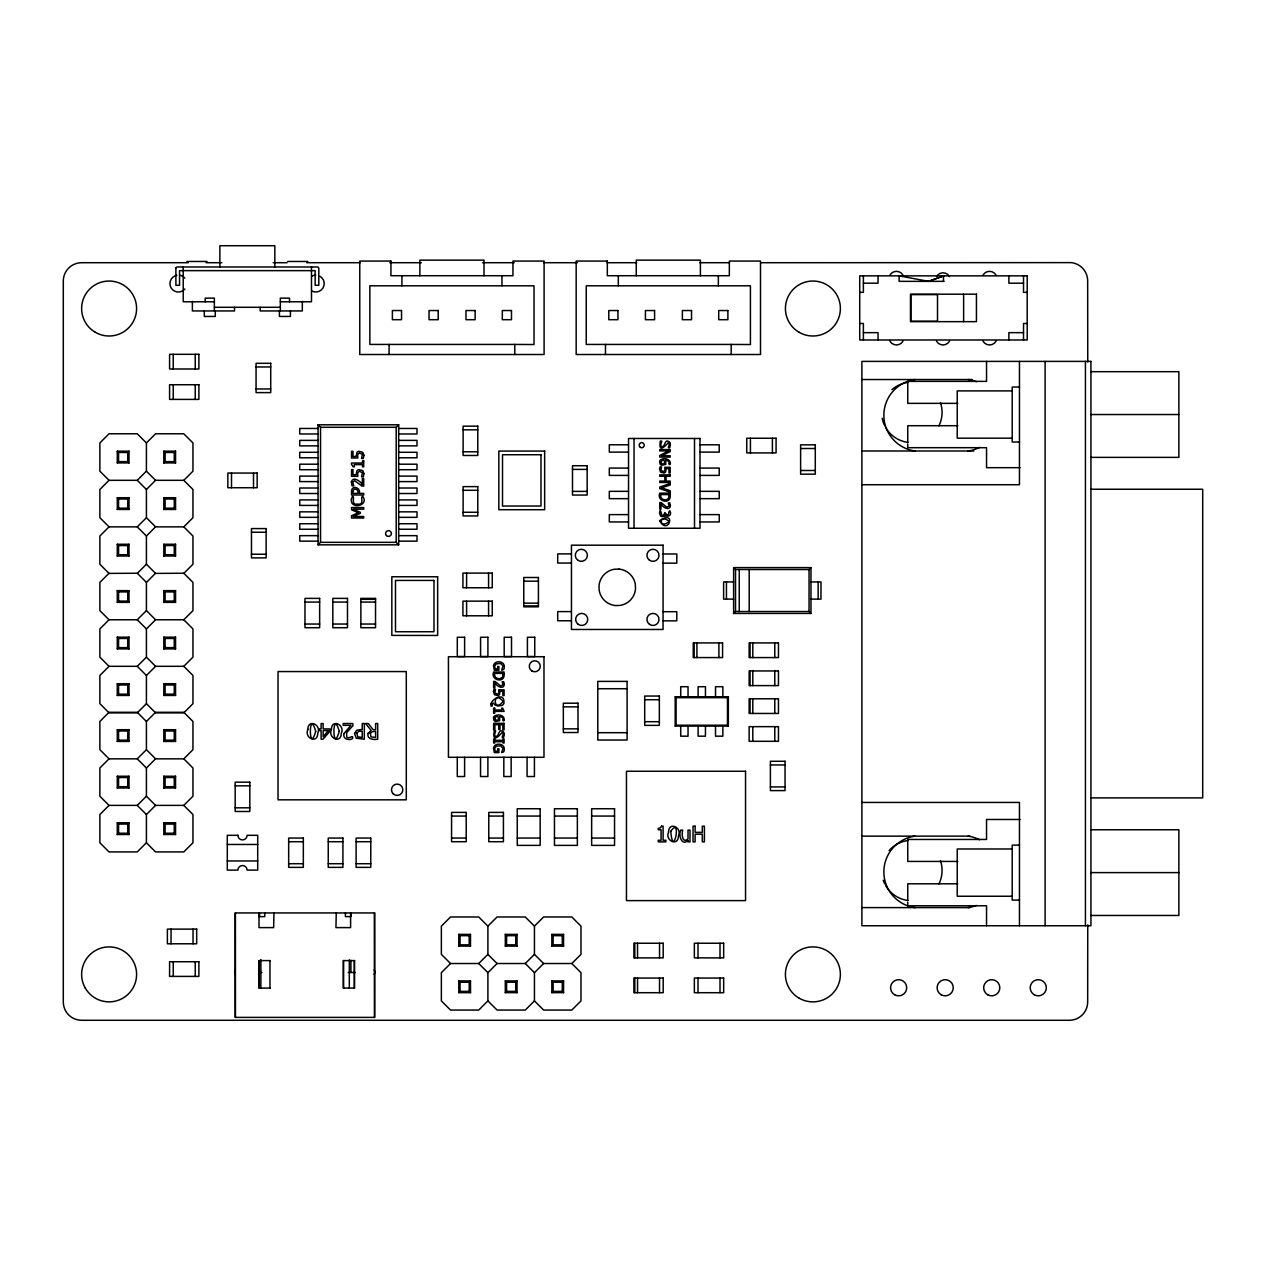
<?xml version="1.0" encoding="UTF-8"?>
<svg xmlns="http://www.w3.org/2000/svg" width="1266" height="1266" viewBox="0 0 1266 1266"><rect width="100%" height="100%" fill="white"/><g stroke="black" fill="none" stroke-linecap="round" stroke-linejoin="round"><path stroke-width="1.5" d="M273.962 912.944L273.646 927.614L258.992 927.614L258.992 912.944M336.25 912.944L335.949 927.614L350.603 927.614L350.603 912.944M494.563 718.471C499.738 711.302 499.722 725.228 494.563 718.471A1.709 1.709 0 0 0 495.164 719.832M660.662 462.201C665.837 455.016 665.821 468.958 660.662 462.201A1.709 1.709 0 0 0 661.279 463.562M665.236 515.325C666.502 517.383 672.99 515.832 669.761 510.689C667.831 511.86 669.524 518.728 664.824 512.524C661.786 521.26 661.105 509.866 660.172 510.388L659.523 513.252L660.488 515.816A3.26 3.26 0 0 0 662.165 516.686L665.236 515.325A2.263 2.263 0 0 1 664.001 516.544M117.279 462.913L118.561 461.631L118.561 452.468L117.279 451.187L129.005 451.187L129.005 462.913L117.279 462.913L117.279 451.187M129.005 462.913L127.724 461.631L127.724 452.468L129.005 451.187M109.034 480.32L99.872 489.483L99.872 517.699L109.034 526.862L137.25 526.862L146.413 517.699L146.413 489.483L155.576 480.32L183.792 480.32L192.954 471.158L192.954 442.942L183.792 433.779L155.576 433.779L146.413 442.942L146.413 471.158L137.25 480.32L109.034 480.32L99.872 471.158L99.872 442.942L109.034 433.779L137.25 433.779L146.413 442.942M117.279 509.454L118.561 508.172L127.724 508.172L129.005 509.454L129.005 497.728L117.279 497.728L117.279 509.454L129.005 509.454M127.724 508.172L127.724 499.01L129.005 497.728M163.82 462.913L165.102 461.631L174.265 461.631L175.547 462.913L163.82 462.913L163.82 451.187L175.547 451.187L175.547 462.913M174.265 461.631L174.265 452.468L175.547 451.187M109.034 526.862L99.872 536.024L99.872 564.24L109.034 573.403L137.25 573.229L146.413 582.392L146.413 610.608L137.25 619.77L109.034 619.77L99.872 628.933L99.872 657.149L109.034 666.312L137.25 666.312L146.413 675.474L146.413 703.69L137.25 712.853L109.034 712.853L99.872 703.69L99.872 675.474L109.034 666.312M117.279 555.996L118.561 554.714L127.724 554.714L129.005 555.996L129.005 544.269L117.279 544.269L117.279 555.996L129.005 555.996M117.279 544.269L118.561 545.551L127.724 545.551L129.005 544.269M163.82 509.454L165.102 508.172L174.265 508.172L175.547 509.454L163.82 509.454L163.82 497.728L175.547 497.728L175.547 509.454M174.265 508.172L174.265 499.01L175.547 497.728M109.034 573.229L99.872 582.392L99.872 610.608L109.034 619.77M137.25 573.403L146.413 564.24L146.413 536.024L155.576 526.862L183.792 526.862L192.954 517.699L192.954 489.483L183.792 480.32M117.279 602.363L118.561 601.081L118.561 591.918L117.279 590.636L129.005 590.636L129.005 602.363L117.279 602.363L117.279 590.636M129.005 602.363L127.724 601.081L127.724 591.918L129.005 590.636M163.82 555.996L165.102 554.714L174.265 554.714L175.547 555.996L175.547 544.269L163.82 544.269L163.82 555.996L175.547 555.996M174.265 554.714L174.265 545.551L175.547 544.269M146.413 582.392L155.576 573.229M183.792 573.403L192.954 564.24L192.954 536.024L183.792 526.862M117.279 648.904L118.561 647.622L127.724 647.622L129.005 648.904L129.005 637.178L117.279 637.178L117.279 648.904L129.005 648.904M127.724 647.622L127.724 638.46L129.005 637.178M163.82 602.363L165.102 601.081L174.265 601.081L175.547 602.363L163.82 602.363L163.82 590.636L175.547 590.636L175.547 602.363M174.265 601.081L174.265 591.918L175.547 590.636M137.25 666.312L146.413 657.149L146.413 628.933L155.576 619.77L183.792 619.77L192.954 610.608L192.954 582.392L183.792 573.229L155.576 573.403L146.413 564.24M117.279 695.445L118.561 694.164L127.724 694.164L129.005 695.445L129.005 683.719L117.279 683.719L117.279 695.445L129.005 695.445M117.279 683.719L118.561 685.001L127.724 685.001L129.005 683.719M163.82 648.904L165.102 647.622L174.265 647.622L175.547 648.904L163.82 648.904L163.82 637.178L175.547 637.178L175.547 648.904M174.265 647.622L174.265 638.46L175.547 637.178M146.413 675.474L155.576 666.312L183.792 666.312L192.954 657.149L192.954 628.933L183.792 619.77M398.679 544.823L396.195 542.339L396.195 427.291L398.679 424.806L318.051 424.806L318.051 544.823L398.679 544.823L398.679 424.806M117.279 741.433L118.561 740.151L127.724 740.151L129.005 741.433L117.279 741.433L117.279 729.707L129.005 729.707L129.005 741.433M127.724 740.151L127.724 730.988L129.005 729.707M163.82 695.445L165.102 694.164L174.265 694.164L175.547 695.445L175.547 683.719L163.82 683.719L163.82 695.445L175.547 695.445M174.265 694.164L174.265 685.001L175.547 683.719M318.051 544.823L320.535 542.339L320.535 427.291L318.051 424.806M109.034 758.84L99.872 768.003L99.872 796.219L109.034 805.382L137.25 805.382L146.413 796.219L146.413 768.003L155.576 758.84L183.792 758.84L192.954 749.678L192.954 721.462L183.792 712.299L155.576 712.299L146.413 721.462L146.413 749.678L137.25 758.84L109.034 758.84L99.872 749.678L99.872 721.462L109.034 712.299L137.25 712.299L146.413 721.462M117.279 787.974L118.561 786.692L127.724 786.692L129.005 787.974L129.005 776.248L117.279 776.248L117.279 787.974L129.005 787.974M127.724 786.692L127.724 777.53L129.005 776.248M163.82 741.433L165.102 740.151L174.265 740.151L175.547 741.433L175.547 729.707L163.82 729.707L163.82 741.433L175.547 741.433M174.265 740.151L174.265 730.988L175.547 729.707M109.034 805.382L99.872 814.544L99.872 842.76L109.034 851.923L137.25 851.923L146.413 842.76L146.413 814.544L155.576 805.382L183.792 805.382L192.954 796.219L192.954 768.003L183.792 758.84M117.279 834.516L118.561 833.234L127.724 833.234L129.005 834.516L129.005 822.789L117.279 822.789L117.279 834.516L129.005 834.516M117.279 822.789L118.561 824.071L127.724 824.071L129.005 822.789M163.82 787.974L165.102 786.692L174.265 786.692L175.547 787.974L163.82 787.974L163.82 776.248L175.547 776.248L175.547 787.974M174.265 786.692L174.265 777.53L175.547 776.248M163.82 834.516L165.102 833.234L174.265 833.234L175.547 834.516L175.547 822.789L163.82 822.789L163.82 834.516L175.547 834.516M174.265 833.234L174.265 824.071L175.547 822.789M733.615 613.44L735.53 611.525L809.053 611.525L810.968 613.44L810.968 567.611L733.615 567.611L733.615 613.44L810.968 613.44M733.615 567.611L735.53 569.526L809.053 569.526L810.968 567.611M675.205 726.098L676.091 725.228L727.475 725.228L728.346 726.098L728.346 696.775L675.205 696.775L675.205 726.098L728.346 726.098M458.767 946.113L460.049 944.832L469.211 944.832L470.493 946.113L458.767 946.113L458.767 934.387L470.493 934.387L470.493 946.113M458.767 934.387L460.049 935.669L469.211 935.669L470.493 934.387M450.522 963.521L441.359 972.684L441.359 1000.9L450.522 1010.062L478.738 1010.062L487.901 1000.9L487.901 972.684L497.063 963.521L525.279 963.521L534.442 972.684L534.442 1000.9L543.605 1010.062L571.821 1010.062L580.983 1000.9L580.983 972.684L571.821 963.521L543.605 963.521L534.442 954.358L534.442 926.142L525.279 916.98L497.063 916.98L487.901 926.142L487.901 954.358L478.738 963.521L450.522 963.521L441.359 954.358L441.359 926.142L450.522 916.98L478.738 916.98L487.901 926.142M675.205 696.775L676.091 697.661L727.475 697.661L728.346 696.775M458.767 992.655L460.049 991.373L460.049 982.21L458.767 980.928L470.493 980.928L470.493 992.655L458.767 992.655L458.767 980.928M460.049 982.21L469.211 982.21L470.493 980.928M505.308 946.113L506.59 944.832L515.753 944.832L517.034 946.113L505.308 946.113L505.308 934.387L517.034 934.387L517.034 946.113M515.753 944.832L515.753 935.669L517.034 934.387M534.442 926.142L543.605 916.98L571.821 916.98L580.983 926.142L580.983 954.358L571.821 963.521M525.279 963.521L534.442 954.358M505.308 992.655L506.59 991.373L515.753 991.373L517.034 992.655L505.308 992.655L505.308 980.928L517.034 980.928L517.034 992.655M515.753 991.373L515.753 982.21L517.034 980.928M551.849 946.113L553.131 944.832L562.294 944.832L563.576 946.113L551.849 946.113L551.849 934.387L563.576 934.387L563.576 946.113M562.294 944.832L562.294 935.669L563.576 934.387M534.442 972.684L543.605 963.521M534.442 1000.9L525.279 1010.062L497.063 1010.062L487.901 1000.9M551.849 992.655L553.131 991.373L562.294 991.373L563.576 992.655L551.849 992.655L551.849 980.928L563.576 980.928L563.576 992.655M562.294 991.373L562.294 982.21L563.576 980.928M944.009 281.353L899.113 281.353L899.113 275.861L928.595 281.353L943.518 275.861M928.595 281.353L944.009 275.861M186.909 261.476L207.023 261.476M287.683 261.476L307.796 261.476M188.286 262.711L81.625 262.711A18.325 18.325 0 0 0 63.3 280.941L63.3 1001.96A18.325 18.325 0 0 0 81.625 1020.285L1069.343 1020.285A18.325 18.325 0 0 0 1087.668 1001.96L1087.747 924.845M206.073 262.711L221.866 262.711M273.234 262.711L287.05 262.711M306.815 262.711L360.145 262.711M389.77 262.711L421.372 262.711M482.615 262.711L514.218 262.711M543.842 262.711L577.423 262.711M607.063 262.711L636.687 262.711M699.892 262.711L729.533 262.711M761.135 262.711L1071.178 262.616A18.373 18.373 0 0 1 1087.668 280.941L1087.747 361.997M863.38 283.188L878.05 283.188L878.05 275.861M1023.529 283.188L1008.875 283.188L1008.875 275.861M859.725 292.351L863.38 292.351L863.38 275.861M1027.201 292.351L1023.529 292.351L1023.529 275.861M214.365 301.783L183.222 301.783L183.222 266.968M280.34 301.783L311.483 301.783L311.483 266.968M214.365 307.29L280.34 307.29M859.725 323.495L863.38 323.495L863.38 339.984M1027.201 323.495L1023.529 323.495L1023.529 339.984M863.38 332.657L878.05 332.657L878.05 339.984M1023.529 332.657L1008.875 332.657L1008.875 339.984M514.787 344.431L369.846 344.431L369.846 285.799L534.015 285.799L534.015 344.542L514.787 344.431L514.787 354.512M731.178 344.431L586.237 344.431L586.237 285.799L750.422 285.799L750.422 344.542L731.178 344.431L731.178 354.512M256.064 366.966L270.718 366.966M1090.928 371.682L1178.883 371.682L1178.883 457.374L1090.928 457.374M861.893 379.531L972.066 379.531M1019.526 387.048L1012.199 387.048L1012.199 442.024L1019.526 442.024M256.064 388.963L270.718 388.963M1012.199 390.893L957.223 390.893L957.223 438.178L1012.199 438.178M957.792 403.363L907.754 403.363L907.754 381.367L986.546 381.367L986.546 361.396M1090.928 414.536L1178.883 414.536M957.792 425.708L907.754 425.708L907.754 442.198M320.535 427.291L396.195 427.291M318.051 428.462L299.726 428.462L299.726 433.969L318.051 433.969M398.679 428.462L417.005 428.462L417.005 433.969L398.679 433.969M463.119 429.823L477.773 429.823M318.051 440.378L299.726 440.378L299.726 445.869L318.051 445.869M398.679 440.378L417.005 440.378L417.005 445.869L398.679 445.869M628.537 444.793L609.31 444.793L609.31 452.12L628.537 452.12M700.003 444.793L719.246 444.793L719.246 452.12L700.003 452.12M800.618 448.512L815.288 448.512M861.893 450.997L973.791 450.997M463.119 451.804L477.773 451.804M318.051 452.294L299.726 452.294L299.726 457.786L318.051 457.786M398.679 452.294L417.005 452.294L417.005 457.786L398.679 457.786M118.561 452.468L127.724 452.468M163.82 451.187L165.102 452.468L174.265 452.468M118.561 461.631L127.724 461.631M318.051 464.195L299.726 464.195L299.726 469.702L318.051 469.702M398.679 464.195L417.005 464.195L417.005 469.702L398.679 469.702M1020.032 467.676L986.546 467.676L986.546 447.705L907.754 447.705L907.754 444.034M628.537 468.072L609.31 468.072L609.31 475.399L628.537 475.399M700.003 468.072L719.246 468.072L719.246 475.399L700.003 475.399M572.501 469.401L587.155 469.401M800.618 470.493L815.288 470.493M318.051 476.111L299.726 476.111L299.726 481.602L318.051 481.602M398.679 476.111L417.005 476.111L417.005 481.602L398.679 481.602M861.893 484.72L1019.462 484.72L1019.462 361.396M318.051 488.011L299.726 488.011L299.726 493.518L318.051 493.518M398.679 488.011L417.005 488.011L417.005 493.518L398.679 493.518M1090.928 489.246L1202.7 489.246L1202.7 797.896L1090.928 797.896M463.119 490.29L477.773 490.29M572.501 491.382L587.155 491.382M628.537 491.335L609.31 491.335L609.31 498.662L628.537 498.662M700.003 491.335L719.246 491.335L719.246 498.662L700.003 498.662M117.279 497.728L118.561 499.01L127.724 499.01M163.82 497.728L165.102 499.01L174.265 499.01M318.051 499.928L299.726 499.928L299.726 505.419L318.051 505.419M398.679 499.928L417.005 499.928L417.005 505.419L398.679 505.419M318.051 511.844L299.726 511.844L299.726 517.335L318.051 517.335M398.679 511.844L417.005 511.844L417.005 517.335L398.679 517.335M463.119 512.271L477.773 512.271M628.537 514.613L609.31 514.613L609.31 521.94L628.537 521.94M700.003 514.613L719.246 514.613L719.246 521.94L700.003 521.94M318.051 523.744L299.726 523.744L299.726 529.251L318.051 529.251M398.679 523.744L417.005 523.744L417.005 529.251L398.679 529.251M251.475 532.242L266.145 532.242M318.051 535.66L299.726 535.66L299.726 541.152L318.051 541.152M398.679 535.66L417.005 535.66L417.005 541.152L398.679 541.152M320.535 542.339L396.195 542.339M163.82 544.269L165.102 545.551L174.265 545.551M571.409 553.891L557.705 553.891L557.705 563.053L571.409 563.053M251.475 554.239L266.145 554.239M663.115 553.986L676.804 553.986L676.804 563.148L663.115 563.148M523.76 581.173L538.414 581.173M733.615 581.933L723.614 581.933L723.614 599.119L733.615 599.119M810.968 581.933L820.969 581.933L820.969 599.119L810.968 599.119M118.561 591.918L127.724 591.918M163.82 590.636L165.102 591.918L174.265 591.918M360.873 599.309L375.527 599.309M118.561 601.081L127.724 601.081M304.979 602.062L319.649 602.062M332.831 602.062L347.485 602.062M360.873 602.062L375.527 602.062M523.76 603.154L538.414 603.154M523.76 605.908L538.414 605.908M571.409 611.605L557.705 611.605L557.705 620.767L571.409 620.767M663.115 611.7L676.804 611.7L676.804 620.862L663.115 620.862M304.979 624.043L319.649 624.043M332.831 624.043L347.485 624.043M360.873 624.043L375.527 624.043M117.279 637.178L118.561 638.46L127.724 638.46M163.82 637.178L165.102 638.46L174.265 638.46M163.82 683.719L165.102 685.001L174.265 685.001M597.789 688.72L627.097 688.72M644.695 699.718L659.349 699.718M563.338 706.871L577.992 706.871M644.695 721.699L659.349 721.699M563.338 728.852L577.992 728.852M117.279 729.707L118.561 730.988L127.724 730.988M163.82 729.707L165.102 730.988L174.265 730.988M597.789 732.697L627.097 732.697M770.393 764.949L785.047 764.949M117.279 776.248L118.561 777.53L127.724 777.53M163.82 776.248L165.102 777.53L174.265 777.53M235.175 785.838L249.829 785.838M770.393 786.93L785.047 786.93M861.893 802.438L1019.462 802.438L1019.462 925.747M235.175 807.819L249.829 807.819M451.566 816.064L466.22 816.064M488.771 816.064L503.425 816.064M517.256 816.064L540.155 816.064M554.461 816.064L577.359 816.064M591.649 816.064L614.548 816.064M1020.032 819.482L986.546 819.482L986.546 839.453L907.754 839.453L907.754 861.434L957.792 861.434M163.82 822.789L165.102 824.071L174.265 824.071M1090.928 829.768L1178.883 829.768L1178.883 915.46L1090.928 915.46M861.893 836.146L969.867 836.146M451.566 838.06L466.22 838.06M488.771 838.06L503.425 838.06M517.256 838.06L540.155 838.06M554.461 838.06L577.359 838.06M591.649 838.06L614.548 838.06M288.68 841.716L303.334 841.716M328.258 841.716L342.912 841.716M356.11 841.716L370.764 841.716M227.294 844.469L257.71 844.469M1019.526 845.134L1012.199 845.134L1012.199 900.094L1019.526 900.094M1012.199 848.98L957.223 848.98L957.223 896.249L1012.199 896.249M227.294 860.959L257.71 860.959M288.68 863.713L303.334 863.713M328.258 863.713L342.912 863.713M356.11 863.713L370.764 863.713M1090.928 872.606L1178.883 872.606M957.792 883.795L907.754 883.795L907.754 900.284M861.893 907.611L969.867 907.611M374.673 912.944L235.159 912.944L235.159 1017.389L374.736 1017.389L374.546 912.944L374.419 1017.389M258.992 916.616L264.8 916.616L264.8 912.944M505.308 934.387L506.59 935.669L515.753 935.669M551.849 934.387L553.131 935.669L562.294 935.669M270.291 960.593L258.992 960.593L258.992 988.081L270.291 988.081M259.293 972.494L261.983 972.494M348.229 972.494L355.255 972.494M505.308 980.928L506.59 982.21L515.753 982.21M551.849 980.928L553.131 982.21L562.294 982.21M460.049 991.373L469.211 991.373L470.493 992.655M146.413 471.158L155.576 480.32M137.25 480.32L146.413 489.483M146.413 517.699L155.576 526.862M137.25 526.862L146.413 536.024M146.413 610.608L155.576 619.77M487.901 954.358L497.063 963.521M137.25 619.77L146.413 628.933M183.792 666.312L192.954 675.474L192.954 703.69L183.792 712.853L155.576 712.853L146.413 703.69M478.738 963.521L487.901 972.684M146.413 657.149L155.576 666.312M146.413 749.678L155.576 758.84M137.25 758.84L146.413 768.003M183.792 805.382L192.954 814.544L192.954 842.76L183.792 851.923L155.576 851.923L146.413 842.76M146.413 796.219L155.576 805.382M137.25 805.382L146.413 814.544M1085.437 361.396L1085.437 925.747M1045.115 361.396L1045.115 925.747M986.546 925.747L986.546 905.776L907.754 905.776L907.754 902.12M963.616 294.187L963.616 321.659M943.455 275.861L943.518 281.353M818.137 581.933L818.137 599.119M809.053 569.526L809.053 611.525M774.792 642.922L774.792 657.576M774.792 670.948L774.792 685.602M774.792 698.8L774.792 713.454M774.792 726.652L774.792 741.306M772.402 438.242L772.402 452.911M752.795 642.922L752.795 657.576M752.795 670.948L752.795 685.602M752.795 698.8L752.795 713.454M752.795 726.652L752.795 741.306M750.422 438.242L750.422 452.911M750.058 642.922L750.058 657.576M750.058 670.948L750.058 685.602M750.058 698.8L750.058 713.454M749.203 569.526L749.203 611.525M739.249 569.526L739.249 611.525M735.53 569.526L735.53 611.525M727.475 697.661L727.475 725.228M726.447 581.933L726.447 599.119M722.854 696.775L722.854 686.71L715.527 686.71L715.527 696.775M722.854 726.098L722.854 736.179L715.527 736.179L715.527 726.098M720.006 943.233L720.006 957.887M720.006 978.048L720.006 992.702M718.898 642.922L718.898 657.576M718.36 275.719L718.36 285.799M705.447 696.775L705.447 686.71L698.12 686.71L698.12 696.775M705.447 726.098L705.447 736.179L698.12 736.179L698.12 726.098M700.399 275.719L700.399 260.147L636.26 260.147L636.26 275.719M698.009 943.233L698.009 957.887M698.009 978.048L698.009 992.702M696.917 642.922L696.917 657.576M694.512 438.479L694.512 528.254M694.164 642.922L694.164 657.576M688.039 696.775L688.039 686.71L680.712 686.71L680.712 696.775M688.039 726.098L688.039 736.179L680.712 736.179L680.712 726.098M676.091 697.661L676.091 725.228M659.539 943.233L659.539 957.887M659.539 978.048L659.539 992.702M637.542 943.233L637.542 957.887M637.542 978.048L637.542 992.702M634.804 943.233L634.804 957.887M634.804 978.048L634.804 992.702M634.044 438.479L634.044 528.254M618.314 275.719L618.314 285.799M605.48 344.431L605.48 354.512M553.131 935.669L553.131 944.832M553.131 982.21L553.131 991.373M534.426 757.29L534.426 776.533L527.083 776.533L527.083 757.29M511.147 757.29L511.147 776.533L503.821 776.533L503.821 757.29M506.59 935.669L506.59 944.832M506.59 982.21L506.59 991.373M501.953 275.719L501.953 285.799M488.581 573.102L488.581 587.756M488.581 601.144L488.581 615.798M487.885 757.29L487.885 776.533L480.542 776.533L480.542 757.29M484.008 275.719L484.008 260.147L419.869 260.147L419.869 275.719M469.211 935.669L469.211 944.832M469.211 982.21L469.211 991.373M466.6 573.102L466.6 587.756M466.6 601.144L466.6 615.798M464.606 757.29L464.606 776.533L457.279 776.533L457.279 757.29M460.049 935.669L460.049 944.832M401.908 275.719L401.908 285.799M389.089 344.431L389.089 354.512M354.258 960.593L354.258 988.081M351.03 912.944L351.03 916.616L345.412 916.616L345.412 912.944M350.919 960.324L350.919 972.494M349.321 959.881L349.321 988.113M343.592 960.593L343.592 988.081M302.321 301.355L302.321 310.945L260.179 310.945L260.179 307.29M290.42 310.945L290.42 316.453L279.422 316.453L279.422 310.945M289.503 301.783L289.503 298.127L280.34 298.127L280.34 310.945M274.833 266.968L274.833 245.715L219.873 245.715L219.873 266.968M269.974 960.593L269.974 988.081M260.891 959.675L260.891 988.081M259.483 912.944L259.483 916.616M259.293 960.593L259.293 988.081M253.501 473.057L253.501 487.726M235.476 1017.389L235.413 912.944M234.526 307.29L234.526 310.945L192.385 310.945L192.385 301.355M231.504 473.057L231.504 487.726M215.283 310.945L215.283 316.453L204.301 316.453L204.301 310.945M214.365 310.945L214.365 298.127L205.203 298.127L205.203 301.783M195.233 354.322L195.233 368.992M195.233 384.737L195.233 399.407M195.233 961.733L195.233 976.403M193.033 929.117L193.033 943.787M173.236 354.322L173.236 368.992M173.236 384.737L173.236 399.407M173.236 961.733L173.236 976.403M171.037 929.117L171.037 943.787M165.102 452.468L165.102 461.631M165.102 499.01L165.102 508.172M165.102 545.551L165.102 554.714M165.102 591.918L165.102 601.081M165.102 638.46L165.102 647.622M165.102 685.001L165.102 694.164M165.102 730.988L165.102 740.151M165.102 777.53L165.102 786.692M165.102 824.071L165.102 833.234M127.724 545.551L127.724 554.714M127.724 685.001L127.724 694.164M127.724 824.071L127.724 833.234M118.561 499.01L118.561 508.172M118.561 545.551L118.561 554.714M118.561 638.46L118.561 647.622M118.561 685.001L118.561 694.164M118.561 730.988L118.561 740.151M118.561 777.53L118.561 786.692M118.561 824.071L118.561 833.234M940.464 402.651A30.226 30.226 0 0 1 938.929 425.835M907.975 442.388A30.226 30.226 0 0 1 885.662 427.528M884.76 425.835A30.226 30.226 0 0 1 882.18 418.271M891.944 389.659A30.226 30.226 0 0 1 907.975 382.427M940.464 860.738A30.226 30.226 0 0 1 938.929 883.921M907.975 900.474A30.226 30.226 0 0 1 885.662 885.614M884.76 883.921A30.226 30.226 0 0 1 883.225 880.25M889.08 850.594A30.226 30.226 0 0 1 907.975 840.513M235.239 974.472A4.573 4.573 0 0 1 235.239 969.898M374.182 969.898A4.573 4.573 0 0 1 374.182 974.472M184.836 289.012A8.435 8.435 0 0 1 171.068 287.809A8.435 8.435 0 0 1 176.923 275.292M179.819 275.292A8.435 8.435 0 0 1 184.836 278.188M320.013 276.305A8.435 8.435 0 0 1 323.099 287.809A8.435 8.435 0 0 1 311.578 290.895M311.578 276.305A8.435 8.435 0 0 1 315.788 275.165M902.959 341.219A7.517 7.517 0 0 1 889.951 341.219M996.041 341.219A7.517 7.517 0 0 1 983.033 341.219M889.951 275.086A7.517 7.517 0 0 1 902.959 275.086M983.033 275.086A7.517 7.517 0 0 1 996.041 275.086M949.5 341.219A7.517 7.517 0 0 1 936.492 341.219M936.492 276.542A7.517 7.517 0 0 1 949.5 276.542M979.615 447.404A36.065 36.065 0 0 1 968.158 450.997M968.158 379.531A36.065 36.065 0 0 1 976.482 381.715M915.033 450.997A36.065 36.065 0 0 1 915.033 379.531M976.482 905.427A36.065 36.065 0 0 1 968.158 907.611M968.158 836.146A36.065 36.065 0 0 1 979.615 839.738M915.033 907.611A36.065 36.065 0 0 1 915.033 836.146M307.875 729.39C303.903 738.094 317.703 744.218 317.75 733.33C321.754 724.595 307.923 718.502 307.875 729.39M331.423 729.39C327.451 738.094 341.25 744.218 341.298 733.33C345.301 724.595 331.47 718.502 331.423 729.39M668.59 832.063C664.587 840.798 678.418 846.891 678.449 836.003C682.437 827.299 668.622 821.175 668.59 832.063M315.693 731.352C308.619 756.403 308.587 706.333 315.693 731.352M339.241 731.352C332.151 756.403 332.135 706.333 339.241 731.352M502.887 674.446C503.599 680.823 492.838 679.557 494.832 673.385L502.887 673.385L502.887 674.446M504.09 674.367C504.897 683.624 490.211 680.428 493.629 671.993L504.09 671.993L504.09 674.367M669.002 495.623C669.714 502.001 658.953 500.735 660.931 494.563L669.002 494.563L669.002 495.623M670.189 495.56C670.996 504.817 656.31 501.621 659.744 493.17L670.189 493.17L670.189 495.56M670.758 831.287C673.101 860.627 682.058 814.908 670.758 831.287M351.568 490.939L351.537 495.006L363.722 495.006L363.722 493.376L359.18 493.376C361.348 487.774 351.995 484.609 351.568 490.939M504.279 734.454L503.599 737.556C499.801 738.505 505.292 733.821 502.096 732.523C498.535 736.654 492.094 742.905 494.262 730.862C498.218 729.881 492.268 734.976 495.686 736.369C499.421 737.113 498.044 728.282 502.966 731.495A3.339 3.339 0 0 1 504.058 733.046L504.279 734.454M670.379 444.651L669.714 447.768C665.916 448.702 671.407 444.018 668.211 442.736C664.65 446.866 658.209 453.117 660.361 441.059C664.334 440.093 658.383 445.189 661.786 446.582C665.536 447.325 664.159 438.479 669.065 441.692A3.339 3.339 0 0 1 670.173 443.258L670.379 444.651M504.279 719.689C504.2 721.968 501.969 720.781 503.013 718.882A2.611 2.611 0 0 0 502.191 717.395L499.579 716.429L499.69 720.639L495.528 721.509A3.323 3.323 0 0 1 493.977 720.291L493.471 717.775A2.928 2.928 0 0 1 494.357 716.145C497.554 713.787 504.327 714.879 504.279 719.689M670.394 463.419C670.331 465.698 668.084 464.495 669.128 462.596A2.611 2.611 0 0 0 668.306 461.109L665.694 460.159L665.805 464.369L661.643 465.239A3.323 3.323 0 0 1 660.077 464.021L659.586 461.504A2.928 2.928 0 0 1 660.472 459.875C663.669 457.517 670.426 458.609 670.394 463.419M363.975 455.317L363.279 458.498L361.554 458.498L362.392 454.32L359.243 452.943L357.645 454.447L357.819 458.007L351.537 458.007L351.537 451.313L352.961 451.313L352.961 456.425L356.205 456.425L356.901 452.484A3.023 3.023 0 0 1 358.848 451.313L362.788 452.31L363.975 455.317M363.975 473.626L363.279 476.823L361.554 476.823L362.392 472.645L359.243 471.253L357.645 472.772L357.819 476.317L351.537 476.317L351.537 469.623L352.961 469.623L352.961 474.734L356.205 474.734L356.901 470.81A3.023 3.023 0 0 1 358.848 469.639L362.788 470.62L363.975 473.626M493.455 691.394L494.436 694.702L497.823 695.556A2.595 2.595 0 0 0 499.484 694.559L500.07 691.189L502.855 691.189L502.855 695.572L504.09 695.572L504.09 689.828L498.709 689.828L498.851 692.866L497.475 694.164L494.784 692.977L495.497 689.4L494.009 689.4L493.455 691.394M659.57 468.847L660.551 472.155L663.922 473.009A2.595 2.595 0 0 0 665.584 471.996L666.185 468.626L668.97 468.626L668.97 473.009L670.189 473.009L670.189 467.281L664.808 467.281L664.951 470.319L663.59 471.617L660.884 470.43L661.596 466.853L660.124 466.853L659.57 468.847M175.895 267.933L175.895 285.293L179.55 285.293L179.55 270.639L315.155 270.639L315.155 285.293L318.81 285.293L318.81 268.076L317.861 266.984L177.003 266.968L175.927 267.791M351.331 481.903L352.011 485.843L353.752 485.843L352.818 482.014L354.717 480.748L362.013 486.097L363.722 486.097L363.722 478.564L362.329 478.564L362.329 484.561C360.446 481.27 353.087 475.826 351.331 481.903M504.311 684.352C503.773 690.318 496.319 686.03 494.832 682.754L494.832 687.897L493.629 687.897L493.629 681.44L495.101 681.44L500.529 685.919L502.982 684.953L502.191 681.741L503.678 681.662L504.311 684.352M670.41 505.53C669.888 511.511 662.435 507.223 660.947 503.947L660.947 509.09L659.744 509.09L659.744 502.634L661.216 502.634L666.628 507.112L669.097 506.131L668.29 502.919L669.777 502.855L670.41 505.53M490.923 703.943L491.081 706.127C493.645 706.998 490.812 702.772 493.724 703.121A3.893 3.893 0 0 0 494.895 704.861L497.886 706.032L502.111 705.368A4.004 4.004 0 0 0 503.931 703.39C505.007 691.837 492.727 697.962 490.923 703.943M351.394 499.136C349.78 509.85 369.324 506.02 362.899 496.509C359.607 495.781 365.288 505.545 357.645 504.09C349.938 505.561 355.635 495.766 352.344 496.509L351.394 499.136M493.518 665.71L494.326 670.236L498.883 670.236L498.883 666.454L497.665 666.454L497.665 668.859L494.974 668.859L494.705 665.963L496.351 663.795L500.608 663.479L502.998 665.9L501.7 670.205L503.694 669.508A6.694 6.694 0 0 0 504.279 666.786C504.691 660.757 494.341 659.918 493.518 665.71M493.518 748.064L494.326 752.605L498.883 752.605L498.883 748.807L497.665 748.807L497.665 751.229L494.974 751.229L494.705 748.317L496.351 746.149L500.608 745.832L502.998 748.253L501.7 752.558L503.694 751.862A6.694 6.694 0 0 0 504.279 749.14C504.691 743.126 494.341 742.287 493.518 748.064M353.024 490.765L352.929 493.376L357.803 493.376C359.338 490.1 354.195 486.935 353.024 490.765M354.512 733.473L356.284 738.22L364.323 739.202L364.323 723.519L362.234 723.519L362.234 729.358L356.664 730.292L354.512 733.473M503.108 701.475C492.664 714.404 492.711 688.514 503.108 701.475M659.602 520.674C668.369 536.483 677.025 508.995 659.602 520.674M344.067 733.52C342.216 738.695 348.83 741.116 352.549 738.584C353.831 733.647 348.751 739.85 346.757 737.081L346.647 732.65L352.866 725.719L352.866 723.519L343.197 723.519L343.197 725.323L350.904 725.323L344.067 733.52M669.255 521.481C658.557 530.312 658.636 512.651 669.255 521.481M368.105 733.362C366.333 739.122 373.786 740.072 377.695 739.202L377.695 723.519L375.622 723.519L375.622 729.754L373.233 729.754L368.264 723.519L365.558 723.519L371.144 730.34L368.105 733.362M370.289 733.362L371.065 736.875L375.622 737.413L375.622 731.495L372.172 731.653L370.289 733.362M356.806 733.109L357.708 736.812L362.234 737.413L362.234 731.147L358.769 731.352L356.806 733.109M661.469 826.144L660.615 827.869L658.241 828.328L658.241 829.768L661.089 829.768L661.089 840.276L658.241 840.276L658.241 841.874L665.884 841.874L665.884 840.276L663.099 840.276L663.099 826.144L661.469 826.144M328.416 730.593L323.131 736.733L323.131 730.593L328.416 730.593M330.046 731.131L323.036 739.202L321.105 739.202L321.105 730.593L319.238 730.593L319.238 728.915L321.105 728.915L321.105 723.519L323.131 723.519L323.131 728.915L330.046 728.915L330.046 731.131M688.024 840.561C681.567 846.479 678.18 834.816 680.76 830.116L682.738 830.116C681.504 833.724 682.137 844.106 688.024 838.883L688.024 830.116L690.002 830.116L690.002 841.874L688.024 841.874L688.024 840.561M668.749 450.886L659.744 455.507L659.744 457.073L670.189 457.073L670.189 455.776L661.912 455.776L670.189 451.566L670.189 449.588L659.744 449.588L659.744 450.886L668.749 450.886M358.325 512.746L351.537 515.784L351.537 518L363.722 518L363.722 516.481L353.214 516.481L360.367 513.331L360.367 512.35L353.214 509.169L363.722 509.169L363.722 507.555L351.537 507.555L351.537 509.802L358.325 512.746M670.189 483.485L659.744 487.078L659.744 488.581L670.189 492.173L670.189 490.749L661.517 487.853L670.189 484.973L670.189 483.485M619.121 569.099L614.342 569.241A18.325 18.325 0 0 0 599.04 585.462L599.166 590.241A18.325 18.325 0 0 0 615.387 605.559L620.182 605.417A18.325 18.325 0 0 0 635.485 589.196L635.358 584.417A18.325 18.325 0 0 0 619.121 569.099M390.925 261.065L359.766 261.065L359.766 354.512L544.095 354.512L544.095 261.065L512.952 261.065L512.952 275.719L390.925 275.719L390.925 261.065M607.316 261.065L576.172 261.065L576.172 354.512L760.502 354.512L760.502 261.065L729.343 261.065L729.343 275.719L607.316 275.719L607.316 261.065M1027.201 275.861L859.725 275.861L859.725 339.984L1027.201 339.984L1027.201 275.861M976.434 294.187L910.476 294.187L910.476 321.659L976.434 321.659L976.434 294.187M937.505 294.63L910.934 294.63L910.934 321.2L937.505 321.2L937.505 294.63M401.544 310.534L392.381 310.534L392.381 319.697L401.544 319.697L401.544 310.534M438.194 310.534L429.032 310.534L429.032 319.697L438.194 319.697L438.194 310.534M475.13 310.534L465.967 310.534L465.967 319.697L475.13 319.697L475.13 310.534M511.48 310.534L502.317 310.534L502.317 319.697L511.48 319.697L511.48 310.534M617.95 310.534L608.788 310.534L608.788 319.697L617.95 319.697L617.95 310.534M654.585 310.534L645.423 310.534L645.423 319.697L654.585 319.697L654.585 310.534M691.537 310.534L682.374 310.534L682.374 319.697L691.537 319.697L691.537 310.534M727.887 310.534L718.724 310.534L718.724 319.697L727.887 319.697L727.887 310.534M198.889 354.322L169.581 354.322L169.581 368.992L198.889 368.992L198.889 354.322M1090.928 361.396L861.893 361.396L861.893 925.747L1090.928 925.747L1090.928 361.396M270.718 363.31L256.064 363.31L256.064 392.618L270.718 392.618L270.718 363.31M198.889 384.737L169.581 384.737L169.581 399.407L198.889 399.407L198.889 384.737M477.773 426.151L463.119 426.151L463.119 455.475L477.773 455.475L477.773 426.151M776.074 438.242L746.75 438.242L746.75 452.911L776.074 452.911L776.074 438.242M700.003 438.479L628.537 438.479L628.537 528.254L700.003 528.254L700.003 438.479M815.288 444.841L800.618 444.841L800.618 474.164L815.288 474.164L815.288 444.841M544.649 451.076L498.836 451.076L498.836 509.707L544.649 509.707L544.649 451.076M540.978 454.731L502.507 454.731L502.507 506.036L540.978 506.036L540.978 454.731M363.722 460.871L362.487 460.871L362.487 463.04L351.489 463.04L351.489 464.305L353.198 466.822L354.306 466.822L354.306 464.606L362.487 464.606L362.487 466.822L363.722 466.822L363.722 460.871M587.155 465.73L572.501 465.73L572.501 495.053L587.155 495.053L587.155 465.73M257.156 473.057L227.848 473.057L227.848 487.726L257.156 487.726L257.156 473.057M670.189 474.892L659.744 474.892L659.744 476.269L664.856 476.269L664.856 481.08L659.744 481.08L659.744 482.473L670.189 482.473L670.189 481.08L666.09 481.08L666.09 476.269L670.189 476.269L670.189 474.892M477.773 486.619L463.119 486.619L463.119 515.942L477.773 515.942L477.773 486.619M266.145 528.587L251.475 528.587L251.475 557.895L266.145 557.895L266.145 528.587M663.067 545.187L571.457 545.187L571.457 629.471L663.067 629.471L663.067 545.187M492.252 573.102L462.929 573.102L462.929 587.756L492.252 587.756L492.252 573.102M437.64 576.774L391.827 576.774L391.827 635.405L437.64 635.453L437.64 576.774M538.414 577.502L523.76 577.502L523.76 606.825L538.414 606.825L538.414 577.502M433.985 580.429L395.498 580.429L395.498 631.734L433.985 631.734L433.985 580.429M319.649 598.391L304.979 598.391L304.979 627.714L319.649 627.714L319.649 598.391M347.485 598.391L332.831 598.391L332.831 627.714L347.485 627.714L347.485 598.391M375.527 598.391L360.873 598.391L360.873 627.714L375.527 627.714L375.527 598.391M492.252 601.144L462.929 601.144L462.929 615.798L492.252 615.798L492.252 601.144M464.622 637.273L457.295 637.273L457.295 656.516L464.622 656.516L464.622 637.273M487.901 637.273L480.574 637.273L480.574 656.516L487.901 656.516L487.901 637.273M511.511 637.273L504.185 637.273L504.185 656.516L511.511 656.516L511.511 637.273M534.743 637.273L527.416 637.273L527.416 656.516L534.743 656.516L534.743 637.273M722.57 642.922L693.246 642.922L693.246 657.576L722.57 657.576L722.57 642.922M778.448 642.922L749.14 642.922L749.14 657.576L778.448 657.576L778.448 642.922M543.984 656.722L448.433 656.722L448.433 757.29L543.984 757.29L543.984 656.722M778.448 670.948L749.14 670.948L749.14 685.602L778.448 685.602L778.448 670.948M406.291 671.566L278.029 671.566L278.029 799.827L406.291 799.827L406.291 671.566M627.097 681.393L597.789 681.393L597.789 740.024L627.097 740.024L627.097 681.393M659.349 696.047L644.695 696.047L644.695 725.371L659.349 725.371L659.349 696.047M778.448 698.8L749.14 698.8L749.14 713.454L778.448 713.454L778.448 698.8M577.992 703.2L563.338 703.2L563.338 732.523L577.992 732.523L577.992 703.2M494.705 708.137L493.629 708.137L493.629 713.233L494.705 713.233L494.705 711.381L504.121 711.381L502.665 708.137L501.7 708.137L501.7 710.036L494.705 710.036L494.705 708.137M504.09 723.313L493.629 723.313L493.629 729.849L494.864 729.849L494.864 724.706L498.757 724.706L498.757 729.501L499.991 729.501L499.991 724.706L502.855 724.706L502.855 729.849L504.09 729.849L504.09 723.313M778.448 726.652L749.14 726.652L749.14 741.306L778.448 741.306L778.448 726.652M494.705 738.98L493.629 738.98L493.629 743.031L494.705 743.031L494.705 741.702L503.013 741.702L503.013 743.031L504.09 743.031L504.09 738.98L503.013 738.98L503.013 740.309L494.705 740.309L494.705 738.98M785.047 761.277L770.393 761.277L770.393 790.601L785.047 790.601L785.047 761.277M745.547 771.263L626.448 771.263L626.448 900.617L745.547 900.617L745.547 771.263M249.829 782.166L235.175 782.166L235.175 811.49L249.829 811.49L249.829 782.166M540.155 808.737L517.256 808.737L517.256 845.387L540.155 845.387L540.155 808.737M577.359 808.737L554.461 808.737L554.461 845.387L577.359 845.387L577.359 808.737M614.548 808.737L591.649 808.737L591.649 845.387L614.548 845.387L614.548 808.737M466.22 812.408L451.566 812.408L451.566 841.716L466.22 841.716L466.22 812.408M503.425 812.408L488.771 812.408L488.771 841.716L503.425 841.716L503.425 812.408M695.113 826.192L693.024 826.192L693.024 841.874L695.113 841.874L695.113 834.199L702.313 834.199L702.313 841.874L704.402 841.874L704.402 826.192L702.313 826.192L702.313 832.348L695.113 832.348L695.113 826.192M237.913 835.307L227.294 835.307L227.294 870.122L237.913 870.122A4.573 4.573 0 0 1 242.502 865.548A4.573 4.573 0 0 1 247.076 870.122L257.71 870.122L257.71 835.307L247.076 835.307A4.573 4.573 0 0 1 242.502 839.896A4.573 4.573 0 0 1 237.913 835.307M303.334 838.06L288.68 838.06L288.68 867.368L303.334 867.368L303.334 838.06M342.912 838.06L328.258 838.06L328.258 867.368L342.912 867.368L342.912 838.06M370.764 838.06L356.11 838.06L356.11 867.368L370.764 867.368L370.764 838.06M196.689 929.117L167.381 929.117L167.381 943.787L196.689 943.787L196.689 929.117M663.194 943.233L633.886 943.233L633.886 957.887L663.194 957.887L663.194 943.233M723.661 943.233L694.354 943.233L694.354 957.887L723.661 957.887L723.661 943.233M354.575 960.593L343.276 960.593L343.276 988.081L354.575 988.081L354.575 960.593M198.889 961.733L169.581 961.733L169.581 976.403L198.889 976.403L198.889 961.733M663.194 978.048L633.886 978.048L633.886 992.702L663.194 992.702L663.194 978.048M723.661 978.048L694.354 978.048L694.354 992.702L723.661 992.702L723.661 978.048M95.361 332.325A27.488 27.488 0 0 0 136.586 308.524A27.488 27.488 0 0 0 95.361 284.723A27.488 27.488 0 0 0 95.361 332.325M85.313 988.129A27.488 27.488 0 0 0 132.914 988.129A27.488 27.488 0 0 0 109.113 946.905A27.488 27.488 0 0 0 85.313 988.129M799.163 332.325A27.488 27.488 0 0 0 840.387 308.524A27.488 27.488 0 0 0 799.163 284.723A27.488 27.488 0 0 0 799.163 332.325M799.163 998.194A27.488 27.488 0 0 0 840.387 974.377A27.488 27.488 0 0 0 799.163 950.576A27.488 27.488 0 0 0 799.163 998.194M894.619 994.744A8.055 8.055 0 0 0 906.709 987.765A8.055 8.055 0 0 0 894.619 980.77A8.055 8.055 0 0 0 894.619 994.744M941.16 994.744A8.055 8.055 0 0 0 953.251 987.765A8.055 8.055 0 0 0 941.16 980.77A8.055 8.055 0 0 0 941.16 994.744M987.702 994.744A8.055 8.055 0 0 0 999.792 987.765A8.055 8.055 0 0 0 987.702 980.77A8.055 8.055 0 0 0 987.702 994.744M1034.243 994.744A8.055 8.055 0 0 0 1046.333 987.765A8.055 8.055 0 0 0 1034.243 980.77A8.055 8.055 0 0 0 1034.243 994.744M640.39 447.373A2.532 2.532 0 0 0 644.236 445.268A2.532 2.532 0 0 0 640.485 442.989A2.532 2.532 0 0 0 640.39 447.373M386.431 535.565A2.896 2.896 0 0 0 391.273 534.268A2.896 2.896 0 0 0 387.728 530.723A2.896 2.896 0 0 0 386.431 535.565M531.926 670.996A5.523 5.523 0 0 0 540.281 666.375A5.523 5.523 0 0 0 532.1 661.453A5.523 5.523 0 0 0 531.926 670.996M393.188 793.814A5.681 5.681 0 0 0 402.651 791.155A5.681 5.681 0 0 0 395.625 784.287A5.681 5.681 0 0 0 393.188 793.814M577.834 560.237A6.045 6.045 0 0 0 587.361 555.869A6.045 6.045 0 0 0 578.815 549.808A6.045 6.045 0 0 0 577.834 560.237M649.474 560.237A6.045 6.045 0 0 0 659 555.869A6.045 6.045 0 0 0 650.455 549.808A6.045 6.045 0 0 0 649.474 560.237M649.474 624.36A6.045 6.045 0 0 0 659 619.992A6.045 6.045 0 0 0 650.455 613.931A6.045 6.045 0 0 0 649.474 624.36M578.198 624.36A6.045 6.045 0 0 0 587.725 619.992A6.045 6.045 0 0 0 579.179 613.931A6.045 6.045 0 0 0 578.198 624.36"/></g></svg>
